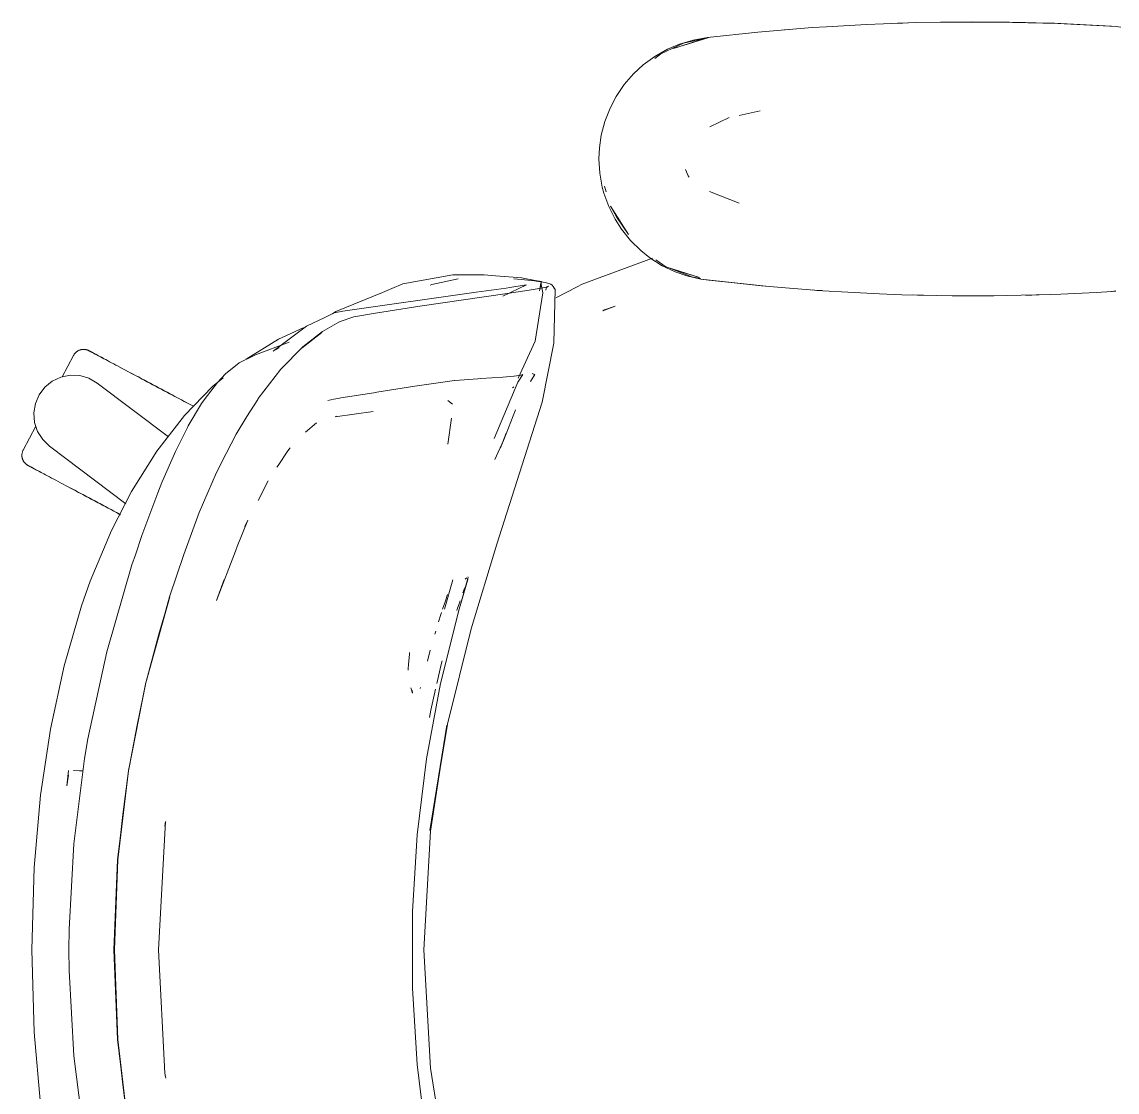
# Model space of a CAD drawing. Header units: millimetres. Extents: x 155927 to 317870, y -36033 to 97293.
# Drawn here: x 203993.8 to 204381.5, y 11375.8 to 11754.6 of the extents above; entities that cross this region are included whole.
import ezdxf

# ---------------------------------------------------------------- set-up
doc = ezdxf.new("R2010")
doc.units = ezdxf.units.MM
doc.header["$MEASUREMENT"] = 0
doc.layers.add('G-IMPT', color=8, linetype='CONTINUOUS', lineweight=9)
doc.layers.add('I-FURN', color=8, linetype='CONTINUOUS', lineweight=9)

msp = doc.modelspace()

# ---------------------------------------------------------------- linework, layer by layer
at = {"layer": 'G-IMPT'}
for p, q in [((204254.36, 11751.01), (204236.44, 11749.1)), ((204258.49, 11751.36), (204254.36, 11751.01)), ((204273.55, 11752.6), (204258.49, 11751.36)), ((204265.37, 11751.95), (204263.69, 11751.78)), ((204273.55, 11752.6), (204278.64, 11752.93)), ((204278.64, 11752.93), (204292.78, 11753.74)), ((204298.8, 11753.99), (204292.78, 11753.74)), ((204298.8, 11753.99), (204310.56, 11754.38)), ((204303.69, 11754.13), (204305.62, 11754.24)), ((204305.62, 11754.24), (204307.12, 11754.26)), ((204318.98, 11754.55), (204310.56, 11754.38)), ((204318.98, 11754.55), (204329.77, 11754.63)), ((204318.98, 11754.55), (204339.16, 11754.59)), ((204318.98, 11754.55), (204349, 11754.43)), ((204349, 11754.43), (204329.77, 11754.63)), ((204339.16, 11754.59), (204349, 11754.43)), ((204339.16, 11754.59), (204360.56, 11754.09)), ((204339.16, 11754.59), (204359.35, 11754.13)), ((204339.16, 11754.55), (204341.2, 11754.57)), ((204341.2, 11754.57), (204343.41, 11754.49)), ((204349, 11754.43), (204360.56, 11754.09)), ((204360.56, 11754.09), (204359.35, 11754.13)), ((204359.35, 11754.13), (204381.13, 11753.04)), ((204359.35, 11754.13), (204379.53, 11753.15)), ((204360.56, 11754.09), (204381.13, 11753.04)), ((204381.13, 11753.04), (204379.53, 11753.15)), ((204381.13, 11753.04), (204382.78, 11752.79)), ((204227.98, 11747.06), (204219.92, 11743.32)), ((204236.95, 11749.1), (204224.49, 11745.27)), ((204224.49, 11745.27), (204233.64, 11748.19)), ((204226.53, 11746.74), (204231.39, 11748.21)), ((204227.98, 11747.06), (204236.39, 11748.98)), ((204236.44, 11749.1), (204231.39, 11748.21)), ((204236.95, 11749.1), (204233.64, 11748.19)), ((204217.81, 11741.73), (204219.92, 11743.32)), ((204222.29, 11744.93), (204217.85, 11742.42)), ((204222.29, 11744.93), (204226.53, 11746.74)), ((204213.77, 11739.42), (204210.33, 11736.26)), ((204213.77, 11739.42), (204217.85, 11742.42)), ((204207.01, 11732.42), (204210.33, 11736.26)), ((204204.18, 11728.26), (204207.01, 11732.42)), ((204204.18, 11728.26), (204201.99, 11724.09)), ((204201.99, 11724.09), (204200.16, 11719.38)), ((204237.32, 11717.53), (204244.1, 11720.8)), ((204255.15, 11723.14), (204247.72, 11721.56)), ((204198.89, 11714.51), (204200.16, 11719.38)), ((204198.89, 11714.51), (204198.25, 11710)), ((204198.07, 11706.15), (204198.25, 11710)), ((204198.07, 11706.15), (204198.37, 11701.11)), ((204198.37, 11701.11), (204199.25, 11696.16)), ((204228.69, 11702.33), (204229.7, 11700.1)), ((204229.7, 11700.1), (204230, 11699.65)), ((204199.25, 11696.16), (204199.81, 11694.04)), ((204201.52, 11689.26), (204199.81, 11694.04)), ((204200.61, 11694.47), (204199.99, 11696.5)), ((204247.65, 11690.43), (204237.23, 11694.58)), ((204201.52, 11689.26), (204203.77, 11684.75)), ((204202.17, 11689.36), (204204.33, 11685.68)), ((204202.17, 11689.36), (204208.49, 11679.41)), ((204204.33, 11685.68), (204208.49, 11679.41)), ((204203.77, 11684.75), (204206.03, 11681.21)), ((204209.22, 11677.23), (204206.03, 11681.21)), ((204209.22, 11677.23), (204212.83, 11673.68)), ((204212.83, 11673.68), (204216.13, 11671.06)), ((204217.03, 11670.94), (204198.09, 11664)), ((204220.46, 11668.33), (204216.13, 11671.06)), ((204221.78, 11667.94), (204218.2, 11670.36)), ((204220.46, 11668.33), (204225.04, 11666.14)), ((204221.78, 11667.94), (204224.49, 11667.03)), ((204221.78, 11667.94), (204233.64, 11664.12)), ((204231, 11664.33), (204222.82, 11667.53)), ((204224.49, 11667.03), (204233.64, 11664.12)), ((204225.04, 11666.14), (204229.17, 11664.69)), ((204128.61, 11661.86), (204124.76, 11660.26)), ((204146.31, 11665.1), (204128.61, 11661.86)), ((204148.17, 11663.69), (204138.87, 11661.64)), ((204146.31, 11665.1), (204153.28, 11665.12)), ((204153.28, 11665.12), (204157.45, 11665.12)), ((204161.4, 11664.78), (204157.45, 11665.12)), ((204170.73, 11663.98), (204161.4, 11664.78)), ((204170.56, 11663.46), (204167.97, 11663.67)), ((204175.25, 11662.94), (204170.56, 11663.46)), ((204170.73, 11663.98), (204171.2, 11663.94)), ((204171.2, 11663.94), (204175.45, 11663.12)), ((204175.86, 11662.87), (204175.25, 11662.94)), ((204175.45, 11663.12), (204177.77, 11662.68)), ((204175.86, 11662.87), (204179.14, 11662.33)), ((204177.05, 11659.4), (204177.77, 11662.68)), ((204177.05, 11659.4), (204177.54, 11662.27)), ((204177.54, 11662.27), (204178.22, 11658.69)), ((204181, 11661.78), (204179.14, 11662.33)), ((204181, 11661.78), (204181.54, 11661.46)), ((204190.36, 11660.88), (204192.12, 11661.81)), ((204198.09, 11664), (204192.12, 11661.81)), ((204234.13, 11663.54), (204229.17, 11664.69)), ((204234.06, 11663.75), (204231, 11664.33)), ((204234.13, 11663.54), (204257.09, 11661.08)), ((204234.13, 11663.54), (204236.95, 11663.2)), ((204234.13, 11663.54), (204255.57, 11661.18)), ((204257.09, 11661.08), (204236.95, 11663.2)), ((204104.94, 11652.08), (204121.39, 11658.87)), ((204154.59, 11658.91), (204107.37, 11652.24)), ((204121.39, 11658.87), (204124.76, 11660.26)), ((204165.55, 11658.52), (204134.68, 11653.97)), ((204138.87, 11661.64), (204138.29, 11661.49)), ((204154.59, 11658.91), (204165.25, 11660.35)), ((204172.44, 11661.54), (204164.03, 11657.55)), ((204166.55, 11660.57), (204165.25, 11660.35)), ((204173.41, 11659.63), (204165.55, 11658.52)), ((204166.55, 11660.57), (204171.57, 11661.4)), ((204172.44, 11661.54), (204171.57, 11661.4)), ((204179.67, 11660.74), (204173.41, 11659.63)), ((204175.51, 11641.64), (204178.22, 11658.69)), ((204179.05, 11660.57), (204180.15, 11661.13)), ((204179.05, 11660.57), (204179.67, 11660.74)), ((204179.25, 11659.7), (204179.33, 11660.2)), ((204179.65, 11660.74), (204179.33, 11660.2)), ((204179.65, 11660.74), (204180.15, 11661.13)), ((204181.54, 11661.46), (204181.91, 11660.96)), ((204182.52, 11659.93), (204181.91, 11660.96)), ((204182.04, 11660.34), (204181.91, 11660.96)), ((204181.91, 11660.96), (204181.94, 11660.89)), ((204182.04, 11660.34), (204181.94, 11660.89)), ((204182.14, 11640.94), (204182.52, 11659.93)), ((204182.78, 11656.91), (204190.36, 11660.88)), ((204255.57, 11661.18), (204266.97, 11660.2)), ((204277.26, 11659.47), (204266.97, 11660.2)), ((204275.21, 11659.6), (204273.8, 11659.74)), ((204275.21, 11659.6), (204277.12, 11659.51)), ((204277.26, 11659.47), (204286.13, 11658.91)), ((204297.43, 11658.37), (204286.13, 11658.91)), ((204297.43, 11658.37), (204305.31, 11658.07)), ((204317.62, 11657.78), (204305.31, 11658.07)), ((204309.18, 11657.99), (204310.84, 11657.92)), ((204310.84, 11657.92), (204312.92, 11657.92)), ((204342.32, 11657.75), (204357.98, 11658.13)), ((204349.04, 11657.93), (204351.26, 11657.93)), ((204353.94, 11658.05), (204351.26, 11657.93)), ((204357.98, 11658.13), (204361.53, 11658.25)), ((204374.09, 11658.87), (204361.53, 11658.25)), ((204374.09, 11658.87), (204379.75, 11659.15)), ((204381.01, 11659.43), (204379.53, 11659.15)), ((204379.75, 11659.15), (204381.01, 11659.31)), ((204199.39, 11652.4), (204203.86, 11654.03)), ((204203.86, 11654.03), (204199.98, 11652.66)), ((204317.62, 11657.78), (204323.09, 11657.71)), ((204337.8, 11657.7), (204323.09, 11657.71)), ((204342.32, 11657.75), (204337.8, 11657.7)), ((204101.02, 11650.02), (204104.38, 11651.59)), ((204103.77, 11651.31), (204104.94, 11652.08)), ((204107.37, 11652.24), (204104.38, 11651.59)), ((204111.24, 11650.27), (204106.45, 11648.52)), ((204111.24, 11650.27), (204118.91, 11651.57)), ((204134.68, 11653.97), (204118.91, 11651.57)), ((204199.39, 11652.4), (204199.98, 11652.66)), ((204082.79, 11638.04), (204094.49, 11646.98)), ((204093.31, 11646.31), (204084.68, 11642.33)), ((204101.02, 11650.02), (204094.49, 11646.98)), ((204100.19, 11645.02), (204106.03, 11648.31)), ((204106.03, 11648.31), (204106.45, 11648.52)), ((204093.02, 11639.3), (204099.97, 11644.69)), ((204100.19, 11645.02), (204093.23, 11639.6)), ((204099.97, 11644.69), (204096.59, 11642.1)), ((204084.68, 11642.33), (204073.23, 11635.21)), ((204088.45, 11641.27), (204076.54, 11636.77)), ((204082.79, 11638.04), (204084.82, 11639.2)), ((204085.49, 11631.7), (204093.23, 11639.6)), ((204093.02, 11639.3), (204096.59, 11642.1)), ((204175.51, 11641.64), (204169.52, 11628.48)), ((204182.14, 11640.94), (204177.94, 11619.99)), ((204071.87, 11634.52), (204074.31, 11635.69)), ((204074.31, 11635.69), (204076.54, 11636.77)), ((204070.74, 11633.9), (204065.87, 11630.04)), ((204070.74, 11633.9), (204071.87, 11634.52)), ((204085.49, 11631.7), (204077.47, 11621.26)), ((204062.98, 11627.02), (204058.26, 11620.89)), ((204061.31, 11625.6), (204064.98, 11628.6)), ((204065.87, 11630.04), (204062.98, 11627.02)), ((204132.85, 11625.63), (204146.92, 11627.66)), ((204147, 11627.67), (204146.92, 11627.66)), ((204147, 11627.67), (204155.24, 11628.29)), ((204155.24, 11628.29), (204156.23, 11628.36)), ((204156.23, 11628.36), (204164.09, 11628.92)), ((204169.4, 11627.14), (204160.96, 11607.16)), ((204164.09, 11628.92), (204167.96, 11629.22)), ((204168.05, 11629.22), (204167.96, 11629.22)), ((204168.05, 11629.22), (204170.43, 11629.52)), ((204171.16, 11629.81), (204169.4, 11627.14)), ((204170.44, 11629.52), (204170.43, 11629.52)), ((204170.44, 11629.52), (204171.16, 11629.81)), ((204173.78, 11627.35), (204175.3, 11629.84)), ((204175.36, 11629.82), (204173.78, 11627.35)), ((204175.3, 11629.84), (204173.81, 11627.37)), ((204174.43, 11630.11), (204175.3, 11629.84)), ((204175.36, 11629.82), (204175.3, 11629.84)), ((204061.31, 11625.6), (204051.35, 11615.3)), ((204118.37, 11623.34), (204106.65, 11621.53)), ((204118.37, 11623.34), (204118.98, 11623.43)), ((204119.49, 11623.51), (204118.98, 11623.43)), ((204132.85, 11625.63), (204119.49, 11623.51)), ((204167.95, 11625.42), (204167.51, 11625.15)), ((204052.67, 11611.6), (204057.4, 11619.6)), ((204058.26, 11620.89), (204057.4, 11619.6)), ((204073.42, 11614.91), (204077.3, 11621.01)), ((204077.3, 11621.01), (204077.47, 11621.26)), ((204102.03, 11620.58), (204104.2, 11621.04)), ((204104.2, 11621.04), (204106.18, 11621.46)), ((204106.65, 11621.53), (204106.18, 11621.46)), ((204146.26, 11619.28), (204144.62, 11620.56)), ((204161.95, 11569.75), (204177.94, 11619.99)), ((204041.55, 11602.7), (204051.35, 11615.3)), ((204118.08, 11616.66), (204104.72, 11614.88)), ((204165.26, 11608.8), (204168.52, 11617.27)), ((204052.36, 11611), (204052.67, 11611.6)), ((204073.42, 11614.91), (204069.65, 11608.68)), ((204094.22, 11609.38), (204098.13, 11612.72)), ((204104.72, 11614.88), (204105.19, 11615.02)), ((204145.91, 11614.33), (204144.51, 11605.17)), ((204145.91, 11614.33), (204145.86, 11613.98)), ((204052.36, 11611), (204048.36, 11602.99)), ((204066.08, 11601.89), (204069.65, 11608.68)), ((204163.24, 11603.9), (204165.27, 11609.01)), ((204165.27, 11609.01), (204163.24, 11603.89)), ((204165.26, 11608.8), (204163.24, 11603.9)), ((204087.95, 11602.75), (204088.7, 11603.85)), ((204164.24, 11606.42), (204161.19, 11599.71)), ((204032.57, 11588.41), (204041.55, 11602.7)), ((204048.14, 11602.55), (204043.37, 11591.59)), ((204048.14, 11602.55), (204048.36, 11602.99)), ((204066.08, 11601.89), (204062.7, 11595.16)), ((204087.95, 11602.75), (204084.45, 11597.61)), ((204084.45, 11597.61), (204084.06, 11597.04)), ((204056.52, 11580.94), (204062.7, 11595.16)), ((204080.92, 11592.14), (204077.38, 11585.17)), ((204025.48, 11574.63), (204032.57, 11588.41)), ((204043.37, 11591.59), (204041.89, 11587.91)), ((204036.29, 11572.84), (204041.89, 11587.91)), ((204051.06, 11566.06), (204056.52, 11580.94)), ((204070.03, 11568.98), (204073.75, 11578.3)), ((204073.75, 11578.3), (204072.75, 11576.06)), ((204017.96, 11556.66), (204025.48, 11574.63)), ((204036.29, 11572.84), (204033.95, 11566.01)), ((204069.36, 11567.25), (204070.03, 11568.98)), ((204152.77, 11539.77), (204161.95, 11569.75)), ((204032.75, 11562.41), (204033.95, 11566.01)), ((204051.06, 11566.06), (204046.05, 11551.14)), ((204062.65, 11549.8), (204069.36, 11567.25)), ((204032.75, 11562.41), (204023.81, 11531.58)), ((204062.65, 11549.8), (204065.37, 11557.23)), ((204143.35, 11546.72), (204146.38, 11557.15)), ((204148.54, 11546.72), (204151.81, 11557.94)), ((204148.54, 11546.72), (204151.65, 11557.54)), ((204148.54, 11546.72), (204151.6, 11557.25)), ((204150.72, 11557.4), (204151.33, 11557.79)), ((204150.72, 11557.4), (204150.93, 11557.55)), ((204151.6, 11557.25), (204151.65, 11557.54)), ((204151.81, 11557.94), (204151.67, 11558.19)), ((204017.96, 11556.66), (204014.89, 11547.92)), ((204149.92, 11552.5), (204150.27, 11553.47)), ((204150.27, 11553.47), (204150.66, 11554.54)), ((204037.67, 11520.64), (204046.05, 11551.14)), ((204037.67, 11520.64), (204046.1, 11551.05)), ((204042.32, 11537.89), (204046.1, 11551.05)), ((204143.45, 11549.02), (204143.71, 11549.74)), ((204144.47, 11551.9), (204143.71, 11549.74)), ((204148.93, 11549.75), (204148.65, 11548.95)), ((204014.89, 11547.92), (204008.71, 11526.68)), ((204141.99, 11520.4), (204148.54, 11546.72)), ((204142.3, 11545.58), (204142.06, 11544.8)), ((204143.45, 11549.02), (204142.68, 11546.71)), ((204147.91, 11546.72), (204147.76, 11546.26)), ((204147.91, 11546.72), (204148.65, 11548.95)), ((204142.06, 11544.8), (204141.27, 11542.31)), ((204042.32, 11537.89), (204037.67, 11520.64)), ((204140.28, 11539.01), (204139.95, 11537.89)), ((204152.77, 11539.77), (204144.45, 11506.09)), ((204017.14, 11500.79), (204023.81, 11531.58)), ((204130.67, 11527.16), (204130.95, 11530.87)), ((204130.95, 11530.87), (204130.98, 11531.35)), ((204138.37, 11532.22), (204137.37, 11528.36)), ((204138.37, 11532.22), (204137.98, 11530.69)), ((204008.71, 11526.68), (204003.9, 11504.32)), ((204130.67, 11527.16), (204130.57, 11525.79)), ((204140.67, 11520.39), (204142.22, 11527.14)), ((204142.22, 11527.14), (204142.56, 11528.42)), ((204130.57, 11525.09), (204130.57, 11525.79)), ((204031.49, 11489.52), (204037.71, 11520.76)), ((204037.71, 11520.76), (204031.5, 11489.59)), ((204037.67, 11520.64), (204034.59, 11505.62)), ((204132.11, 11517), (204131.42, 11518.95)), ((204134.77, 11518.6), (204134.91, 11519.01)), ((204141.99, 11520.4), (204137.06, 11493.74)), ((204138.51, 11510.99), (204140.22, 11518.41)), ((204132.11, 11517), (204131.89, 11518.05)), ((204138.04, 11508.36), (204138.51, 11510.99)), ((204000.41, 11480.9), (204003.9, 11504.32)), ((204031.49, 11489.52), (204034.59, 11505.62)), ((204144.45, 11506.09), (204138.2, 11468.35)), ((204138.2, 11468.35), (204144.19, 11505.71)), ((204138.46, 11468.17), (204144.19, 11505.71)), ((204015.96, 11493.87), (204017.14, 11500.79)), ((204012.15, 11463.7), (204015.96, 11493.87)), ((204137.06, 11493.74), (204133.76, 11466.82)), ((204010.31, 11489.6), (204009.66, 11484.19)), ((204010.23, 11487.95), (204009.66, 11484.19)), ((204012.07, 11489.63), (204014.16, 11489.56)), ((204012.07, 11489.63), (204012.18, 11489.63)), ((204015.41, 11489.51), (204014.16, 11489.56)), ((204027.67, 11458), (204031.5, 11489.59)), ((204027.71, 11457.96), (204031.49, 11489.52)), ((204029.55, 11474.04), (204031.49, 11489.52)), ((203998.15, 11455.33), (204000.41, 11480.9)), ((204029.55, 11474.04), (204027.71, 11457.96)), ((204042.16, 11426.19), (204044.67, 11471.53)), ((204044.67, 11471.53), (204044.44, 11469.91)), ((204044.44, 11469.91), (204044.67, 11471.22)), ((204044.71, 11471.46), (204044.67, 11471.22)), ((204138.46, 11468.17), (204136.1, 11426.19)), ((204132.11, 11439.75), (204133.76, 11466.82)), ((204010.53, 11433.5), (204012.15, 11463.7)), ((204026.34, 11426.19), (204027.67, 11458)), ((204027.71, 11457.96), (204026.57, 11426.19)), ((204027.71, 11457.96), (204027.03, 11443.07)), ((203997.3, 11426.19), (203998.15, 11455.33)), ((204027.03, 11443.07), (204026.57, 11426.19)), ((204132.11, 11412.62), (204132.11, 11439.75)), ((204010.53, 11433.5), (204010.44, 11426.19)), ((203998.15, 11397.04), (203997.3, 11426.19)), ((204010.53, 11418.87), (204010.44, 11426.19)), ((204027.67, 11394.37), (204026.34, 11426.19)), ((204027.03, 11409.3), (204026.57, 11426.19)), ((204027.71, 11394.41), (204026.57, 11426.19)), ((204042.11, 11426.19), (204044.44, 11382.46)), ((204042.16, 11426.19), (204044.44, 11382.46)), ((204138.46, 11384.2), (204136.1, 11426.19)), ((204010.53, 11418.87), (204012.15, 11388.67)), ((204132.11, 11412.62), (204133.76, 11385.55)), ((204027.03, 11409.3), (204027.71, 11394.41)), ((204000.41, 11371.47), (203998.15, 11397.04)), ((204027.67, 11394.37), (204031.5, 11362.78)), ((204027.71, 11394.41), (204031.49, 11362.85)), ((204027.71, 11394.41), (204029.55, 11378.33)), ((204012.15, 11388.67), (204015.96, 11358.5)), ((204137.06, 11358.63), (204133.76, 11385.55)), ((204144.45, 11346.28), (204138.46, 11384.2)), ((204044.44, 11382.46), (204044.7, 11380.68)), ((204044.44, 11382.46), (204044.67, 11381.15)), ((204044.71, 11380.91), (204044.67, 11381.15)), ((204031.49, 11362.85), (204029.55, 11378.33))]:
    msp.add_line(p, q, dxfattribs=at)
at = {"layer": 'I-FURN'}
for p, q in [((204014.21, 11638.44), (204014.36, 11638.5)), ((204014.36, 11638.5), (204014.51, 11638.54)), ((204014.51, 11638.54), (204014.67, 11638.59)), ((204014.67, 11638.59), (204014.82, 11638.62)), ((204014.82, 11638.62), (204014.98, 11638.65)), ((204014.98, 11638.65), (204015.14, 11638.67)), ((204015.14, 11638.67), (204015.3, 11638.69)), ((204015.3, 11638.69), (204015.46, 11638.7)), ((204015.46, 11638.7), (204015.62, 11638.7)), ((204015.62, 11638.7), (204015.79, 11638.7)), ((204015.79, 11638.7), (204015.95, 11638.69)), ((204015.95, 11638.69), (204016.11, 11638.67)), ((204016.11, 11638.67), (204016.27, 11638.65)), ((204016.27, 11638.65), (204016.43, 11638.62)), ((204016.43, 11638.62), (204016.58, 11638.59)), ((204016.58, 11638.59), (204016.74, 11638.55)), ((204016.74, 11638.55), (204016.89, 11638.5)), ((204016.89, 11638.5), (204017.04, 11638.45)), ((204012.07, 11636.56), (204008.04, 11628.98)), ((204012.07, 11636.56), (204012.15, 11636.71)), ((204012.15, 11636.71), (204012.24, 11636.84)), ((204012.24, 11636.84), (204012.33, 11636.98)), ((204012.33, 11636.98), (204012.42, 11637.11)), ((204012.42, 11637.11), (204012.52, 11637.23)), ((204012.52, 11637.23), (204012.63, 11637.36)), ((204012.63, 11637.36), (204012.74, 11637.47)), ((204012.74, 11637.47), (204012.85, 11637.59)), ((204012.85, 11637.59), (204012.97, 11637.7)), ((204012.97, 11637.7), (204013.09, 11637.8)), ((204013.09, 11637.8), (204013.22, 11637.9)), ((204013.22, 11637.9), (204013.35, 11637.99)), ((204013.35, 11637.99), (204013.49, 11638.08)), ((204013.49, 11638.08), (204013.62, 11638.17)), ((204013.62, 11638.17), (204013.76, 11638.24)), ((204013.76, 11638.24), (204013.91, 11638.32)), ((204013.91, 11638.32), (204014.06, 11638.38)), ((204014.06, 11638.38), (204014.21, 11638.44)), ((204017.04, 11638.45), (204017.19, 11638.39)), ((204017.19, 11638.39), (204017.34, 11638.32)), ((204017.34, 11638.32), (204017.49, 11638.25)), ((204017.49, 11638.25), (204017.53, 11638.23)), ((204017.53, 11638.23), (204017.55, 11638.22)), ((204017.57, 11638.21), (204017.53, 11638.23)), ((204017.53, 11638.23), (204017.53, 11638.23)), ((204017.55, 11638.22), (204017.61, 11638.19)), ((204017.65, 11638.16), (204017.57, 11638.21)), ((204017.61, 11638.19), (204017.71, 11638.14)), ((204017.78, 11638.1), (204017.65, 11638.16)), ((204017.71, 11638.14), (204017.85, 11638.06)), ((204017.94, 11638.01), (204017.78, 11638.1)), ((204017.85, 11638.06), (204018.03, 11637.96)), ((204018.14, 11637.9), (204017.94, 11638.01)), ((204018.03, 11637.96), (204018.25, 11637.85)), ((204018.38, 11637.78), (204018.14, 11637.9)), ((204018.25, 11637.85), (204018.5, 11637.71)), ((204018.66, 11637.63), (204018.38, 11637.78)), ((204018.5, 11637.71), (204018.8, 11637.55)), ((204018.98, 11637.46), (204018.66, 11637.63)), ((204018.8, 11637.55), (204019.14, 11637.37)), ((204019.33, 11637.27), (204018.98, 11637.46)), ((204019.14, 11637.37), (204019.51, 11637.18)), ((204019.73, 11637.06), (204019.33, 11637.27)), ((204019.51, 11637.18), (204019.92, 11636.96)), ((204020.16, 11636.83), (204019.73, 11637.06)), ((204019.92, 11636.96), (204020.37, 11636.72)), ((204020.62, 11636.58), (204020.16, 11636.83)), ((204020.37, 11636.72), (204020.85, 11636.46)), ((204021.12, 11636.32), (204020.62, 11636.58)), ((204020.85, 11636.46), (204021.36, 11636.19)), ((204021.66, 11636.03), (204021.12, 11636.32)), ((204021.36, 11636.19), (204021.92, 11635.9)), ((204022.23, 11635.73), (204021.66, 11636.03)), ((204021.92, 11635.9), (204022.5, 11635.59)), ((204022.83, 11635.41), (204022.23, 11635.73)), ((204023.46, 11635.07), (204022.83, 11635.41)), ((204024.13, 11634.72), (204023.46, 11635.07)), ((204024.82, 11634.35), (204024.13, 11634.72)), ((204025.54, 11633.97), (204024.82, 11634.35)), ((204026.29, 11633.57), (204025.54, 11633.97)), ((204027.07, 11633.16), (204026.29, 11633.57)), ((204027.87, 11632.73), (204027.07, 11633.16)), ((204028.69, 11632.29), (204027.87, 11632.73)), ((204028.25, 11632.53), (204029.08, 11632.09)), ((204029.54, 11631.84), (204028.69, 11632.29)), ((204029.08, 11632.09), (204029.94, 11631.63)), ((204030.41, 11631.38), (204029.54, 11631.84)), ((204029.94, 11631.63), (204030.81, 11631.17)), ((204031.3, 11630.91), (204030.41, 11631.38)), ((204030.81, 11631.17), (204031.71, 11630.69)), ((204032.2, 11630.43), (204031.3, 11630.91)), ((204001.92, 11625.32), (204004.54, 11627.45)), ((204004.54, 11627.45), (204007.59, 11628.89)), ((204007.59, 11628.89), (204010.89, 11629.56)), ((204010.89, 11629.56), (204014.26, 11629.42)), ((204014.26, 11629.42), (204017.5, 11628.48)), ((204017.5, 11628.48), (204020.42, 11626.79)), ((204031.71, 11630.69), (204032.62, 11630.2)), ((204033.12, 11629.94), (204032.2, 11630.43)), ((204032.62, 11630.2), (204033.55, 11629.71)), ((204034.06, 11629.44), (204033.12, 11629.94)), ((204033.55, 11629.71), (204034.5, 11629.21)), ((204035.01, 11628.93), (204034.06, 11629.44)), ((204034.5, 11629.21), (204035.46, 11628.7)), ((204035.98, 11628.42), (204035.01, 11628.93)), ((204035.46, 11628.7), (204036.42, 11628.18)), ((204036.95, 11627.9), (204035.98, 11628.42)), ((204036.42, 11628.18), (204037.4, 11627.66)), ((204037.93, 11627.38), (204036.95, 11627.9)), ((204037.4, 11627.66), (204038.39, 11627.14)), ((204038.93, 11626.85), (204037.93, 11627.38)), ((204038.39, 11627.14), (204039.38, 11626.61)), ((204039.92, 11626.32), (204038.93, 11626.85)), ((203999.89, 11622.62), (204001.92, 11625.32)), ((204020.42, 11626.79), (204045.74, 11607.71)), ((204039.38, 11626.61), (204040.38, 11626.08)), ((204040.92, 11625.79), (204039.92, 11626.32)), ((204040.38, 11626.08), (204041.39, 11625.54)), ((204041.93, 11625.26), (204040.92, 11625.79)), ((204041.39, 11625.54), (204042.39, 11625.01)), ((204042.93, 11624.72), (204041.93, 11625.26)), ((204042.39, 11625.01), (204043.4, 11624.48)), ((204043.94, 11624.19), (204042.93, 11624.72)), ((204043.4, 11624.48), (204044.4, 11623.94)), ((204044.94, 11623.65), (204043.94, 11624.19)), ((204044.4, 11623.94), (204045.4, 11623.41)), ((204045.94, 11623.12), (204044.94, 11623.65)), ((204045.4, 11623.41), (204046.4, 11622.88)), ((204046.93, 11622.59), (204045.94, 11623.12)), ((203998.02, 11616.19), (203998.56, 11619.52)), ((203998.56, 11619.52), (203999.89, 11622.62)), ((204046.4, 11622.88), (204047.39, 11622.35)), ((204047.92, 11622.07), (204046.93, 11622.59)), ((204047.39, 11622.35), (204048.37, 11621.83)), ((204048.9, 11621.55), (204047.92, 11622.07)), ((204048.37, 11621.83), (204049.35, 11621.31)), ((204049.87, 11621.03), (204048.9, 11621.55)), ((204049.35, 11621.31), (204050.31, 11620.8)), ((204050.83, 11620.52), (204049.87, 11621.03)), ((204050.31, 11620.8), (204051.26, 11620.29)), ((204051.77, 11620.02), (204050.83, 11620.52)), ((204051.26, 11620.29), (204052.2, 11619.79)), ((204052.7, 11619.53), (204051.77, 11620.02)), ((204052.2, 11619.79), (204053.12, 11619.3)), ((204053.61, 11619.04), (204052.7, 11619.53)), ((204053.12, 11619.3), (204054.03, 11618.82)), ((203998.28, 11612.83), (203998.02, 11616.19)), ((204054.51, 11618.57), (204053.61, 11619.04)), ((203998.73, 11611.48), (203994.26, 11603.07)), ((203999.35, 11609.63), (203998.28, 11612.83)), ((204001.15, 11606.78), (203999.35, 11609.63)), ((204003.58, 11604.43), (204001.15, 11606.78)), ((204030.64, 11584.04), (204003.58, 11604.43)), ((203993.79, 11601.33), (203993.8, 11601.49)), ((203993.79, 11601.17), (203993.79, 11601.33)), ((203993.79, 11601), (203993.79, 11601.17)), ((203993.8, 11600.84), (203993.79, 11601)), ((203993.8, 11601.49), (203993.82, 11601.65)), ((203993.82, 11600.68), (203993.8, 11600.84)), ((203993.82, 11601.65), (203993.84, 11601.81)), ((203993.84, 11600.52), (203993.82, 11600.68)), ((203993.84, 11601.81), (203993.87, 11601.97)), ((203993.87, 11600.37), (203993.84, 11600.52)), ((203993.87, 11601.97), (203993.9, 11602.12)), ((203993.91, 11600.21), (203993.87, 11600.37)), ((203993.9, 11602.12), (203993.95, 11602.28)), ((203993.95, 11600.05), (203993.91, 11600.21)), ((203993.95, 11602.28), (203993.99, 11602.43)), ((203994, 11599.9), (203993.95, 11600.05)), ((203993.99, 11602.43), (203994.05, 11602.59)), ((203994.05, 11599.75), (203994, 11599.9)), ((203994.05, 11602.59), (203994.11, 11602.74)), ((203994.11, 11599.6), (203994.05, 11599.75)), ((203994.11, 11602.74), (203994.17, 11602.88)), ((203994.17, 11602.88), (203994.24, 11603.03)), ((203994.24, 11603.03), (203994.26, 11603.07)), ((203994.18, 11599.45), (203994.11, 11599.6)), ((203994.25, 11599.31), (203994.18, 11599.45)), ((203994.33, 11599.16), (203994.25, 11599.31)), ((203994.41, 11599.03), (203994.33, 11599.16)), ((203994.5, 11598.89), (203994.41, 11599.03)), ((203994.59, 11598.76), (203994.5, 11598.89)), ((203994.69, 11598.63), (203994.59, 11598.76)), ((203994.8, 11598.51), (203994.69, 11598.63)), ((203994.91, 11598.39), (203994.8, 11598.51)), ((203995.02, 11598.28), (203994.91, 11598.39)), ((203995.14, 11598.17), (203995.02, 11598.28)), ((203995.26, 11598.06), (203995.14, 11598.17)), ((203995.39, 11597.96), (203995.26, 11598.06)), ((203995.52, 11597.87), (203995.39, 11597.96)), ((203995.65, 11597.78), (203995.52, 11597.87)), ((203995.79, 11597.69), (203995.65, 11597.78)), ((203995.93, 11597.62), (203995.79, 11597.69)), ((203995.94, 11597.61), (203995.93, 11597.62)), ((203995.93, 11597.62), (203995.95, 11597.6)), ((203995.98, 11597.59), (203995.94, 11597.61)), ((203995.95, 11597.6), (203996.01, 11597.57)), ((203996.06, 11597.55), (203995.98, 11597.59)), ((203996.01, 11597.57), (203996.11, 11597.52)), ((203996.18, 11597.48), (203996.06, 11597.55)), ((203996.11, 11597.52), (203996.25, 11597.44)), ((203996.34, 11597.4), (203996.18, 11597.48)), ((203996.25, 11597.44), (203996.43, 11597.35)), ((203996.54, 11597.29), (203996.34, 11597.4)), ((203996.43, 11597.35), (203996.65, 11597.23)), ((203996.78, 11597.16), (203996.54, 11597.29)), ((203996.65, 11597.23), (203996.91, 11597.1)), ((203997.06, 11597.01), (203996.78, 11597.16)), ((203996.91, 11597.1), (203997.21, 11596.94)), ((203997.38, 11596.84), (203997.06, 11597.01)), ((203997.21, 11596.94), (203997.54, 11596.76)), ((203997.74, 11596.65), (203997.38, 11596.84)), ((203997.54, 11596.76), (203997.91, 11596.56)), ((203998.13, 11596.45), (203997.74, 11596.65)), ((203997.91, 11596.56), (203998.32, 11596.34)), ((203998.56, 11596.22), (203998.13, 11596.45)), ((203998.32, 11596.34), (203998.77, 11596.11)), ((203999.03, 11595.97), (203998.56, 11596.22)), ((203998.77, 11596.11), (203999.25, 11595.85)), ((203999.53, 11595.7), (203999.03, 11595.97)), ((203999.25, 11595.85), (203999.77, 11595.57)), ((204000.06, 11595.42), (203999.53, 11595.7)), ((203999.77, 11595.57), (204000.32, 11595.28)), ((204000.63, 11595.12), (204000.06, 11595.42)), ((204000.32, 11595.28), (204000.9, 11594.97)), ((204000.9, 11594.97), (204001.52, 11594.64)), ((204001.52, 11594.64), (204002.17, 11594.3)), ((204002.17, 11594.3), (204002.85, 11593.94)), ((204002.85, 11593.94), (204003.55, 11593.56)), ((204003.55, 11593.56), (204004.29, 11593.17)), ((204004.29, 11593.17), (204005.05, 11592.77)), ((204005.05, 11592.77), (204005.84, 11592.35)), ((204005.84, 11592.35), (204006.65, 11591.92)), ((204006.65, 11591.92), (204007.49, 11591.47)), ((204007.49, 11591.47), (204008.34, 11591.02)), ((204008.34, 11591.02), (204009.22, 11590.55)), ((204009.22, 11590.55), (204010.11, 11590.07)), ((204010.61, 11589.81), (204009.7, 11590.29)), ((204010.11, 11590.07), (204011.03, 11589.59)), ((204011.53, 11589.32), (204010.61, 11589.81)), ((204011.03, 11589.59), (204011.96, 11589.09)), ((204012.47, 11588.82), (204011.53, 11589.32)), ((204011.96, 11589.09), (204012.9, 11588.59)), ((204013.42, 11588.32), (204012.47, 11588.82)), ((204012.9, 11588.59), (204013.86, 11588.08)), ((204014.38, 11587.8), (204013.42, 11588.32)), ((204013.86, 11588.08), (204014.83, 11587.57)), ((204015.36, 11587.29), (204014.38, 11587.8)), ((204014.83, 11587.57), (204015.81, 11587.05)), ((204016.34, 11586.76), (204015.36, 11587.29)), ((204015.81, 11587.05), (204016.79, 11586.52)), ((204017.33, 11586.24), (204016.34, 11586.76)), ((204016.79, 11586.52), (204017.79, 11585.99)), ((204018.33, 11585.71), (204017.33, 11586.24)), ((204017.79, 11585.99), (204018.79, 11585.46)), ((204019.33, 11585.17), (204018.33, 11585.71)), ((204018.79, 11585.46), (204019.79, 11584.93)), ((204020.33, 11584.64), (204019.33, 11585.17)), ((204019.79, 11584.93), (204020.8, 11584.39)), ((204021.34, 11584.11), (204020.33, 11584.64)), ((204020.8, 11584.39), (204021.8, 11583.86)), ((204022.34, 11583.57), (204021.34, 11584.11)), ((204021.8, 11583.86), (204022.8, 11583.33)), ((204023.35, 11583.04), (204022.34, 11583.57)), ((204022.8, 11583.33), (204023.81, 11582.79)), ((204024.35, 11582.51), (204023.35, 11583.04)), ((204023.81, 11582.79), (204024.8, 11582.26)), ((204025.34, 11581.98), (204024.35, 11582.51)), ((204024.8, 11582.26), (204025.79, 11581.74)), ((204026.33, 11581.45), (204025.34, 11581.98)), ((204025.79, 11581.74), (204026.78, 11581.21)), ((204027.31, 11580.93), (204026.33, 11581.45)), ((204026.78, 11581.21), (204027.75, 11580.7)), ((204028.27, 11580.42), (204027.31, 11580.93)), ((204027.75, 11580.7), (204028.72, 11580.18))]:
    msp.add_line(p, q, dxfattribs=at)

doc.saveas('drawing.dxf')
